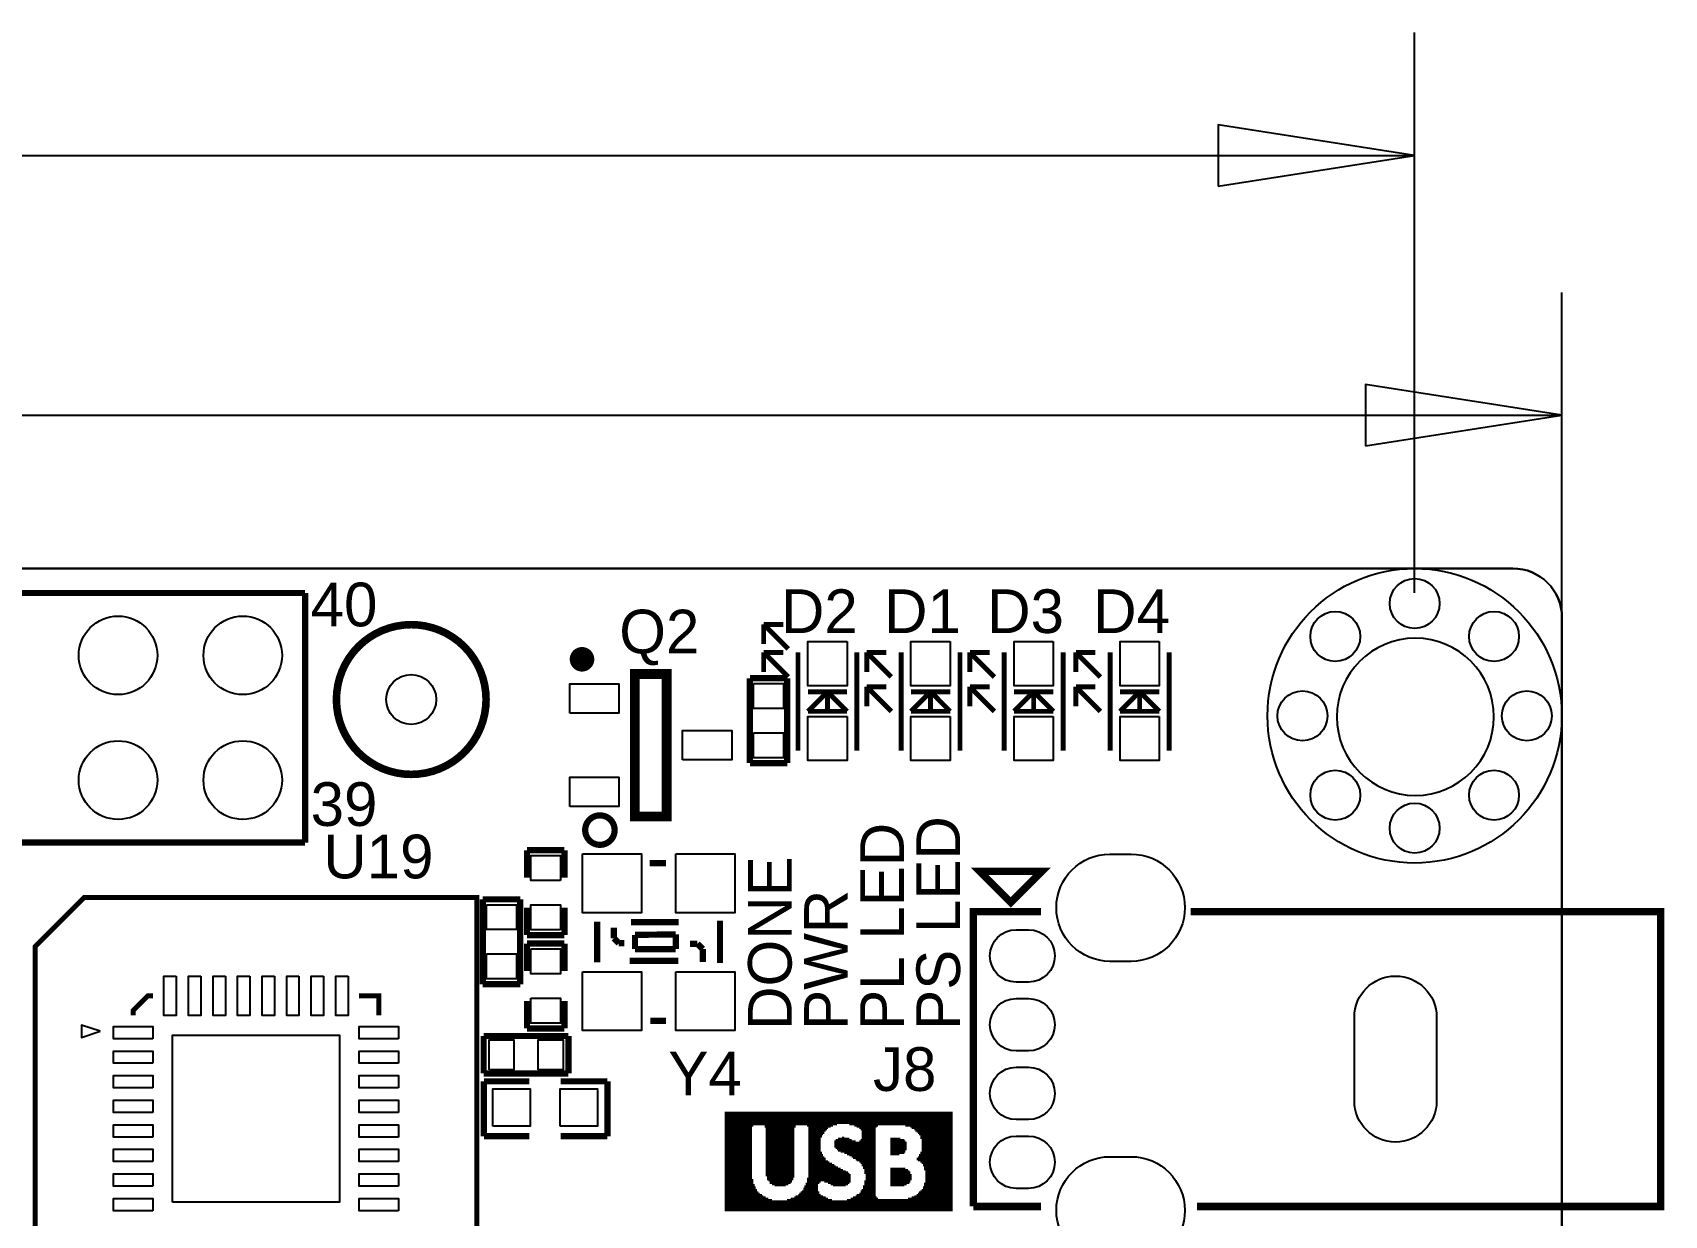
# Model space of a CAD drawing. Extents: x -38 to 87, y 0 to 70.
# Drawn here: x 53.85 to 87.09, y 42.83 to 66.91 of the extents above; entities that cross this region are included whole.
import ezdxf
from ezdxf.enums import TextEntityAlignment as Align

# ---------------------------------------------------------------- set-up
doc = ezdxf.new("R2010")
doc.units = 0
for name, color, linetype in [('BG_DIMENSION', 40, 'CONTINUOUS'), ('BG_OUTLINE', 7, 'CONTINUOUS'), ('BG_SILKSCREEN_TOP', 2, 'CONTINUOUS'), ('PG_SILKSCREEN_TOP', 2, 'CONTINUOUS'), ('PIN_TOP', 1, 'CONTINUOUS'), ('RD_SILKSCREEN_TOP', 177, 'CONTINUOUS')]:
    doc.layers.add(name, color=color, linetype=linetype)

msp = doc.modelspace()

# ---------------------------------------------------------------- linework, layer by layer
at = {"layer": 'BG_DIMENSION'}
for points in [[(81.999988, 55.499991), (81.999988, 66.906775)], [(77.999996, 63.781788), (81.999988, 64.40678), (77.999996, 65.031772), (77.999996, 63.781788)], [(41.54678, 64.40678), (81.999988, 64.40678)], [(85.000008, 39.061085), (85.000008, 61.618495)], [(81.000016, 58.493508), (85.000008, 59.1185), (81.000016, 59.743492), (81.000016, 58.493508)], [(42.05224, 59.1185), (85.000008, 59.1185)]]:
    msp.add_lwpolyline(points, dxfattribs=at)
at = {"layer": 'BG_OUTLINE'}
msp.add_lwpolyline([(84.00001, 0, 0.414211), (85.000008, 0.999998), (85.000008, 54.999992, 0.414213), (84.00001, 55.99999), (0.999998, 55.99999, 0.414214), (0, 54.999992), (0, 0.999998, 0.414212), (0.999998, 0)], format="xyb", close=True, dxfattribs=at)
for points in [[(0.999998, 55.99999), (84.00001, 55.99999)], [(85.000008, 54.999992), (85.000008, 0.999998)]]:
    msp.add_lwpolyline(points, dxfattribs=at)
for points in [[(84.00001, 55.99999, -0.414213), (85.000008, 54.999992)], [(83.61426, 52.97932, 1), (80.41386, 52.97932, 1), (83.61426, 52.97932)]]:
    msp.add_lwpolyline(points, format="xyb", dxfattribs=at)
at = {"layer": 'BG_SILKSCREEN_TOP', "const_width": 0.0254}
for points in [[(67.945, 44.93006), (72.5932, 44.93006)], [(67.945, 44.90466), (72.5932, 44.90466)], [(67.945, 44.87926), (72.5932, 44.87926)], [(67.945, 44.85386), (72.5932, 44.85386)], [(67.945, 44.82846), (72.5932, 44.82846)], [(67.945, 44.80306), (72.5932, 44.80306)], [(67.945, 44.77766), (72.5932, 44.77766)], [(67.945, 44.75226), (72.5932, 44.75226)], [(67.945, 44.72686), (72.5932, 44.72686)], [(67.945, 44.70146), (72.5932, 44.70146)], [(67.945, 44.67606), (70.231, 44.67606)], [(67.945, 44.65066), (68.5292, 44.65066)], [(67.945, 44.62526), (68.5038, 44.62526)], [(67.945, 44.59986), (68.5038, 44.59986)], [(67.945, 44.57446), (68.5038, 44.57446)], [(67.945, 44.54906), (68.5038, 44.54906)], [(68.7578, 44.65066), (69.3928, 44.65066)], [(68.7578, 44.62526), (69.3928, 44.62526)], [(68.7832, 44.59986), (69.3674, 44.59986)], [(68.7832, 44.57446), (69.3674, 44.57446)], [(68.7832, 44.54906), (69.3674, 44.54906)], [(69.6214, 44.65066), (70.1548, 44.65066)], [(69.6468, 44.62526), (70.104, 44.62526)], [(69.6468, 44.59986), (70.0532, 44.59986)], [(69.6468, 44.57446), (70.0278, 44.57446)], [(69.6468, 44.54906), (70.0024, 44.54906)], [(70.485, 44.67606), (72.5932, 44.67606)], [(70.5866, 44.65066), (71.0692, 44.65066)], [(70.6374, 44.62526), (71.0438, 44.62526)], [(70.6882, 44.59986), (71.0184, 44.59986)], [(70.7136, 44.57446), (71.0184, 44.57446)], [(70.739, 44.54906), (71.0184, 44.54906)], [(71.628, 44.65066), (72.5932, 44.65066)], [(71.7296, 44.62526), (72.5932, 44.62526)], [(71.755, 44.59986), (72.5932, 44.59986)], [(71.8058, 44.57446), (72.5932, 44.57446)], [(71.8312, 44.54906), (72.5932, 44.54906)], [(67.945, 44.52366), (68.5038, 44.52366)], [(67.945, 44.49826), (68.5038, 44.49826)], [(67.945, 44.47286), (68.5038, 44.47286)], [(67.945, 44.44746), (68.5038, 44.44746)], [(67.945, 44.42206), (68.5038, 44.42206)], [(67.945, 44.39666), (68.5038, 44.39666)], [(67.945, 44.37126), (68.5038, 44.37126)], [(67.945, 44.34586), (68.5038, 44.34586)], [(67.945, 44.32046), (68.5038, 44.32046)], [(67.945, 44.29506), (68.5038, 44.29506)], [(67.945, 44.26966), (68.5038, 44.26966)], [(67.945, 44.24426), (68.5038, 44.24426)], [(67.945, 44.21886), (68.5038, 44.21886)], [(67.945, 44.19346), (68.5038, 44.19346)], [(68.7832, 44.52366), (69.3674, 44.52366)], [(68.7832, 44.49826), (69.3674, 44.49826)], [(68.7832, 44.47286), (69.3674, 44.47286)], [(68.7832, 44.44746), (69.3674, 44.44746)], [(68.7832, 44.42206), (69.3674, 44.42206)], [(68.7832, 44.39666), (69.3674, 44.39666)], [(68.7832, 44.37126), (69.3674, 44.37126)], [(68.7832, 44.34586), (69.3674, 44.34586)], [(68.7832, 44.32046), (69.3674, 44.32046)], [(68.7832, 44.29506), (69.3674, 44.29506)], [(68.7832, 44.26966), (69.3674, 44.26966)], [(68.7832, 44.24426), (69.3674, 44.24426)], [(68.7832, 44.21886), (69.3674, 44.21886)], [(68.7832, 44.19346), (69.3674, 44.19346)], [(69.6468, 44.52366), (69.977, 44.52366)], [(69.6468, 44.49826), (69.977, 44.49826)], [(69.6468, 44.47286), (69.9516, 44.47286)], [(69.6468, 44.44746), (69.9262, 44.44746)], [(69.6468, 44.42206), (69.9262, 44.42206)], [(69.6468, 44.39666), (69.9008, 44.39666)], [(69.6468, 44.37126), (69.9008, 44.37126)], [(69.6468, 44.34586), (69.9008, 44.34586)], [(69.6468, 44.32046), (69.9008, 44.32046)], [(69.6468, 44.29506), (69.9008, 44.29506)], [(69.6468, 44.26966), (69.9008, 44.26966)], [(69.6468, 44.24426), (69.9008, 44.24426)], [(69.6468, 44.21886), (69.9008, 44.21886)], [(69.6468, 44.19346), (69.9008, 44.19346)], [(70.1802, 44.34586), (70.612, 44.34586)], [(70.1802, 44.32046), (71.0184, 44.32046)], [(70.1802, 44.29506), (71.0184, 44.29506)], [(70.1802, 44.26966), (71.0184, 44.26966)], [(70.1802, 44.24426), (71.0184, 44.24426)], [(70.1802, 44.21886), (71.0184, 44.21886)], [(70.2056, 44.37126), (70.5358, 44.37126)], [(70.2056, 44.19346), (71.0184, 44.19346)], [(70.2564, 44.39666), (70.485, 44.39666)], [(70.3326, 44.42206), (70.3834, 44.42206)], [(70.6882, 44.34586), (71.0184, 44.34586)], [(70.7136, 44.37126), (71.0184, 44.37126)], [(70.739, 44.52366), (71.0184, 44.52366)], [(70.739, 44.49826), (71.0184, 44.49826)], [(70.739, 44.47286), (71.0184, 44.47286)], [(70.739, 44.44746), (71.0184, 44.44746)], [(70.739, 44.42206), (71.0184, 44.42206)], [(70.739, 44.39666), (71.0184, 44.39666)], [(71.3232, 44.39666), (71.5264, 44.39666)], [(71.3232, 44.37126), (71.6026, 44.37126)], [(71.3232, 44.34586), (71.628, 44.34586)], [(71.3232, 44.32046), (71.6534, 44.32046)], [(71.3232, 44.29506), (71.6534, 44.29506)], [(71.3232, 44.26966), (71.6534, 44.26966)], [(71.3232, 44.24426), (71.6534, 44.24426)], [(71.3232, 44.21886), (71.6534, 44.21886)], [(71.3232, 44.19346), (71.6534, 44.19346)], [(71.8566, 44.52366), (72.5932, 44.52366)], [(71.882, 44.49826), (72.5932, 44.49826)], [(71.9074, 44.47286), (72.5932, 44.47286)], [(71.9328, 44.44746), (72.5932, 44.44746)], [(71.9328, 44.42206), (72.5932, 44.42206)], [(71.9328, 44.39666), (72.5932, 44.39666)], [(71.9582, 44.37126), (72.5932, 44.37126)], [(71.9582, 44.34586), (72.5932, 44.34586)], [(71.9582, 44.32046), (72.5932, 44.32046)], [(71.9582, 44.29506), (72.5932, 44.29506)], [(71.9582, 44.26966), (72.5932, 44.26966)], [(71.9582, 44.24426), (72.5932, 44.24426)], [(71.9582, 44.21886), (72.5932, 44.21886)], [(71.9582, 44.19346), (72.5932, 44.19346)], [(67.945, 44.16806), (68.5038, 44.16806)], [(67.945, 44.14266), (68.5038, 44.14266)], [(67.945, 44.11726), (68.5038, 44.11726)], [(67.945, 44.09186), (68.5038, 44.09186)], [(67.945, 44.06646), (68.5038, 44.06646)], [(67.945, 44.04106), (68.5038, 44.04106)], [(67.945, 44.01566), (68.5038, 44.01566)], [(67.945, 43.99026), (68.5038, 43.99026)], [(67.945, 43.96486), (68.5038, 43.96486)], [(67.945, 43.93946), (68.5038, 43.93946)], [(67.945, 43.91406), (68.5038, 43.91406)], [(67.945, 43.88866), (68.5038, 43.88866)], [(67.945, 43.86326), (68.5038, 43.86326)], [(68.7832, 44.16806), (69.3674, 44.16806)], [(68.7832, 44.14266), (69.3674, 44.14266)], [(68.7832, 44.11726), (69.3674, 44.11726)], [(68.7832, 44.09186), (69.3674, 44.09186)], [(68.7832, 44.06646), (69.3674, 44.06646)], [(68.7832, 44.04106), (69.3674, 44.04106)], [(68.7832, 44.01566), (69.3674, 44.01566)], [(68.7832, 43.99026), (69.3674, 43.99026)], [(68.7832, 43.96486), (69.3674, 43.96486)], [(68.7832, 43.93946), (69.3674, 43.93946)], [(68.7832, 43.91406), (69.3674, 43.91406)], [(68.7832, 43.88866), (69.3674, 43.88866)], [(68.7832, 43.86326), (69.3674, 43.86326)], [(69.6468, 44.16806), (69.9008, 44.16806)], [(69.6468, 44.14266), (69.9008, 44.14266)], [(69.6468, 44.11726), (69.9262, 44.11726)], [(69.6468, 44.09186), (69.9262, 44.09186)], [(69.6468, 44.06646), (69.9516, 44.06646)], [(69.6468, 44.04106), (69.9516, 44.04106)], [(69.6468, 44.01566), (69.977, 44.01566)], [(69.6468, 43.99026), (70.0024, 43.99026)], [(69.6468, 43.96486), (70.0024, 43.96486)], [(69.6468, 43.93946), (70.0532, 43.93946)], [(69.6468, 43.91406), (70.0786, 43.91406)], [(69.6468, 43.88866), (70.1294, 43.88866)], [(69.6468, 43.86326), (70.1802, 43.86326)], [(70.231, 44.16806), (71.0184, 44.16806)], [(70.2564, 44.14266), (71.0184, 44.14266)], [(70.3072, 44.11726), (71.0184, 44.11726)], [(70.3834, 44.09186), (71.0184, 44.09186)], [(70.4342, 44.06646), (71.0184, 44.06646)], [(70.485, 44.04106), (71.0184, 44.04106)], [(70.5358, 44.01566), (71.0184, 44.01566)], [(70.5612, 43.99026), (71.0184, 43.99026)], [(70.612, 43.96486), (71.0184, 43.96486)], [(70.6374, 43.93946), (71.0184, 43.93946)], [(70.6882, 43.91406), (71.0184, 43.91406)], [(70.7136, 43.88866), (71.0184, 43.88866)], [(70.739, 43.86326), (71.0184, 43.86326)], [(71.3232, 44.16806), (71.6534, 44.16806)], [(71.3232, 44.14266), (71.628, 44.14266)], [(71.3232, 44.11726), (71.628, 44.11726)], [(71.3232, 44.09186), (71.6026, 44.09186)], [(71.3232, 44.06646), (71.501, 44.06646)], [(71.8566, 43.99026), (72.5932, 43.99026)], [(71.8566, 43.96486), (72.5932, 43.96486)], [(71.882, 44.01566), (72.5932, 44.01566)], [(71.882, 43.93946), (72.5932, 43.93946)], [(71.9074, 44.06646), (72.5932, 44.06646)], [(71.9074, 44.04106), (72.5932, 44.04106)], [(71.9328, 44.11726), (72.5932, 44.11726)], [(71.9328, 44.09186), (72.5932, 44.09186)], [(71.9328, 43.91406), (72.5932, 43.91406)], [(71.9582, 44.16806), (72.5932, 44.16806)], [(71.9582, 44.14266), (72.5932, 44.14266)], [(71.9582, 43.88866), (72.5932, 43.88866)], [(71.9836, 43.86326), (72.5932, 43.86326)], [(67.945, 43.83786), (68.5038, 43.83786)], [(67.945, 43.81246), (68.5038, 43.81246)], [(67.945, 43.78706), (68.5038, 43.78706)], [(67.945, 43.76166), (68.5038, 43.76166)], [(67.945, 43.73626), (68.5038, 43.73626)], [(67.945, 43.71086), (68.5038, 43.71086)], [(67.945, 43.68546), (68.5038, 43.68546)], [(67.945, 43.66006), (68.5038, 43.66006)], [(67.945, 43.63466), (68.5038, 43.63466)], [(67.945, 43.60926), (68.5038, 43.60926)], [(67.945, 43.58386), (68.5038, 43.58386)], [(67.945, 43.55846), (68.5292, 43.55846)], [(67.945, 43.53306), (68.5292, 43.53306)], [(68.7832, 43.83786), (69.3674, 43.83786)], [(68.7832, 43.81246), (69.3674, 43.81246)], [(68.7832, 43.78706), (69.3674, 43.78706)], [(68.7832, 43.76166), (69.3674, 43.76166)], [(68.7832, 43.73626), (69.3674, 43.73626)], [(68.7832, 43.71086), (69.3674, 43.71086)], [(68.7832, 43.68546), (69.3674, 43.68546)], [(68.7832, 43.66006), (69.3674, 43.66006)], [(68.7832, 43.63466), (69.3674, 43.63466)], [(68.8086, 43.60926), (69.3674, 43.60926)], [(68.8086, 43.58386), (69.342, 43.58386)], [(68.8086, 43.55846), (69.342, 43.55846)], [(68.834, 43.53306), (69.3166, 43.53306)], [(69.6214, 43.58386), (70.5104, 43.58386)], [(69.6214, 43.55846), (70.5104, 43.55846)], [(69.6214, 43.53306), (70.5104, 43.53306)], [(69.6468, 43.83786), (70.2056, 43.83786)], [(69.6468, 43.81246), (70.2564, 43.81246)], [(69.6468, 43.78706), (70.3072, 43.78706)], [(69.6468, 43.76166), (70.358, 43.76166)], [(69.6468, 43.73626), (70.4088, 43.73626)], [(69.6468, 43.71086), (70.4596, 43.71086)], [(69.6468, 43.68546), (70.485, 43.68546)], [(69.6468, 43.66006), (70.5104, 43.66006)], [(69.6468, 43.63466), (70.5104, 43.63466)], [(69.6468, 43.60926), (70.5104, 43.60926)], [(70.739, 43.83786), (71.0184, 43.83786)], [(70.7644, 43.81246), (71.0184, 43.81246)], [(70.7644, 43.78706), (71.0184, 43.78706)], [(70.7898, 43.76166), (71.0184, 43.76166)], [(70.7898, 43.73626), (71.0184, 43.73626)], [(70.7898, 43.71086), (71.0184, 43.71086)], [(70.7898, 43.68546), (71.0184, 43.68546)], [(70.7898, 43.53306), (71.0184, 43.53306)], [(70.8152, 43.66006), (71.0184, 43.66006)], [(70.8152, 43.63466), (71.0184, 43.63466)], [(70.8152, 43.60926), (71.0184, 43.60926)], [(70.8152, 43.58386), (71.0184, 43.58386)], [(70.8152, 43.55846), (71.0184, 43.55846)], [(71.3232, 43.78706), (71.628, 43.78706)], [(71.3232, 43.76166), (71.6788, 43.76166)], [(71.3232, 43.73626), (71.7042, 43.73626)], [(71.3232, 43.71086), (71.7296, 43.71086)], [(71.3232, 43.68546), (71.7296, 43.68546)], [(71.3232, 43.66006), (71.755, 43.66006)], [(71.3232, 43.63466), (71.755, 43.63466)], [(71.3232, 43.60926), (71.755, 43.60926)], [(71.3232, 43.58386), (71.755, 43.58386)], [(71.3232, 43.55846), (71.755, 43.55846)], [(71.3232, 43.53306), (71.7296, 43.53306)], [(71.9836, 43.83786), (72.5932, 43.83786)], [(72.009, 43.81246), (72.5932, 43.81246)], [(72.009, 43.78706), (72.5932, 43.78706)], [(72.009, 43.76166), (72.5932, 43.76166)], [(72.0344, 43.73626), (72.5932, 43.73626)], [(72.0344, 43.71086), (72.5932, 43.71086)], [(72.0344, 43.68546), (72.5932, 43.68546)], [(72.0344, 43.66006), (72.5932, 43.66006)], [(72.0344, 43.63466), (72.5932, 43.63466)], [(72.0344, 43.60926), (72.5932, 43.60926)], [(72.0344, 43.58386), (72.5932, 43.58386)], [(72.0344, 43.55846), (72.5932, 43.55846)], [(72.0344, 43.53306), (72.5932, 43.53306)], [(67.945, 43.50766), (68.5292, 43.50766)], [(67.945, 43.48226), (68.5292, 43.48226)], [(67.945, 43.45686), (68.5546, 43.45686)], [(67.945, 43.43146), (68.5546, 43.43146)], [(67.945, 43.40606), (68.58, 43.40606)], [(67.945, 43.38066), (68.58, 43.38066)], [(67.945, 43.35526), (68.6054, 43.35526)], [(67.945, 43.32986), (68.6054, 43.32986)], [(67.945, 43.30446), (68.6308, 43.30446)], [(67.945, 43.27906), (68.6562, 43.27906)], [(67.945, 43.25366), (68.707, 43.25366)], [(67.945, 43.22826), (68.7324, 43.22826)], [(67.945, 43.20286), (68.7832, 43.20286)], [(68.8594, 43.50766), (69.3166, 43.50766)], [(68.8594, 43.48226), (69.2912, 43.48226)], [(68.9102, 43.45686), (69.2404, 43.45686)], [(68.961, 43.43146), (69.1896, 43.43146)], [(69.3674, 43.20286), (70.0024, 43.20286)], [(69.3928, 43.22826), (69.9516, 43.22826)], [(69.4436, 43.25366), (69.9008, 43.25366)], [(69.469, 43.27906), (69.8754, 43.27906)], [(69.4944, 43.30446), (69.8754, 43.30446)], [(69.5198, 43.32986), (69.85, 43.32986)], [(69.5452, 43.38066), (69.85, 43.38066)], [(69.5452, 43.35526), (69.85, 43.35526)], [(69.5706, 43.43146), (69.85, 43.43146)], [(69.5706, 43.40606), (69.85, 43.40606)], [(69.596, 43.48226), (69.8754, 43.48226)], [(69.596, 43.45686), (69.85, 43.45686)], [(69.6214, 43.50766), (69.9008, 43.50766)], [(69.977, 43.50766), (70.5104, 43.50766)], [(70.0532, 43.48226), (70.485, 43.48226)], [(70.104, 43.45686), (70.4596, 43.45686)], [(70.1548, 43.43146), (70.4088, 43.43146)], [(70.5612, 43.20286), (71.0438, 43.20286)], [(70.612, 43.22826), (71.0184, 43.22826)], [(70.6374, 43.25366), (71.0184, 43.25366)], [(70.6882, 43.27906), (71.0184, 43.27906)], [(70.7136, 43.32986), (71.0184, 43.32986)], [(70.7136, 43.30446), (71.0184, 43.30446)], [(70.739, 43.35526), (71.0184, 43.35526)], [(70.7644, 43.43146), (71.0184, 43.43146)], [(70.7644, 43.40606), (71.0184, 43.40606)], [(70.7644, 43.38066), (71.0184, 43.38066)], [(70.7898, 43.50766), (71.0184, 43.50766)], [(70.7898, 43.48226), (71.0184, 43.48226)], [(70.7898, 43.45686), (71.0184, 43.45686)], [(71.3232, 43.50766), (71.7296, 43.50766)], [(71.3232, 43.48226), (71.7042, 43.48226)], [(71.3232, 43.45686), (71.6534, 43.45686)], [(71.3232, 43.43146), (71.6026, 43.43146)], [(71.755, 43.20286), (72.5932, 43.20286)], [(71.8058, 43.22826), (72.5932, 43.22826)], [(71.8566, 43.25366), (72.5932, 43.25366)], [(71.882, 43.27906), (72.5932, 43.27906)], [(71.9074, 43.30446), (72.5932, 43.30446)], [(71.9328, 43.32986), (72.5932, 43.32986)], [(71.9582, 43.35526), (72.5932, 43.35526)], [(71.9836, 43.40606), (72.5932, 43.40606)], [(71.9836, 43.38066), (72.5932, 43.38066)], [(72.009, 43.48226), (72.5932, 43.48226)], [(72.009, 43.45686), (72.5932, 43.45686)], [(72.009, 43.43146), (72.5932, 43.43146)], [(72.0344, 43.50766), (72.5932, 43.50766)], [(67.945, 43.17746), (68.834, 43.17746)], [(67.945, 43.15206), (68.9102, 43.15206)], [(67.945, 43.12666), (72.5932, 43.12666)], [(67.945, 43.10126), (72.5932, 43.10126)], [(67.945, 43.07586), (72.5932, 43.07586)], [(67.945, 43.05046), (72.5932, 43.05046)], [(67.945, 43.02506), (72.5932, 43.02506)], [(67.945, 42.99966), (72.5932, 42.99966)], [(67.945, 42.97426), (72.5932, 42.97426)], [(67.945, 42.94886), (72.5932, 42.94886)], [(67.945, 42.92346), (72.5932, 42.92346)], [(69.215, 43.15206), (70.1294, 43.15206)], [(69.2912, 43.17746), (70.0532, 43.17746)], [(70.4342, 43.15206), (72.5932, 43.15206)], [(70.5104, 43.17746), (71.0692, 43.17746)], [(71.6788, 43.17746), (72.5932, 43.17746)]]:
    msp.add_lwpolyline(points, dxfattribs=at)
at = {"layer": 'PG_SILKSCREEN_TOP'}
for points, const_width in [([(8.600008, 55.499991), (59.400008, 55.499991)], 0.127), ([(59.400008, 55.499991), (59.400008, 50.419991)], 0.127), ([(69.140095, 54.860088), (68.739995, 54.860088)], 0.100101), ([(68.739995, 54.860088), (68.739995, 54.459988)], 0.100101), ([(69.239892, 54.359912), (68.739995, 54.860088)], 0.100101), ([(69.140095, 54.290112), (68.739995, 54.290112)], 0.100101), ([(68.739995, 54.290112), (68.739995, 53.890012)], 0.100101), ([(69.239892, 53.790012), (68.739995, 54.290112)], 0.100101), ([(69.440095, 54.290112), (69.440095, 52.290091)], 0.100101), ([(70.639889, 54.290112), (70.639889, 52.290091)], 0.100101), ([(71.240091, 54.290112), (70.83999, 54.290112)], 0.100101), ([(70.83999, 54.290112), (70.83999, 53.890012)], 0.100101), ([(71.339888, 53.790012), (70.83999, 54.290112)], 0.100101), ([(71.540091, 54.290112), (71.540091, 52.290091)], 0.100101), ([(72.73991, 54.290112), (72.73991, 52.290091)], 0.100101), ([(73.340112, 54.290087), (72.940012, 54.290087)], 0.100101), ([(72.940012, 54.290087), (72.940012, 53.889986)], 0.100101), ([(73.439909, 53.789986), (72.940012, 54.290087)], 0.100101), ([(73.640112, 54.290087), (73.640112, 52.290091)], 0.100101), ([(74.839906, 54.290087), (74.839906, 52.290091)], 0.100101), ([(75.499112, 54.290087), (75.099012, 54.290087)], 0.100101), ([(75.099012, 54.290087), (75.099012, 53.889986)], 0.100101), ([(75.598909, 53.789986), (75.099012, 54.290087)], 0.100101), ([(75.799112, 54.290087), (75.799112, 52.290091)], 0.100101), ([(76.998906, 54.290087), (76.998906, 52.290091)], 0.100101), ([(66.115006, 50.950012), (66.115006, 53.850007), (66.764992, 53.850007), (66.764992, 50.950012), (66.115006, 50.950012)], 0.2), ([(68.458994, 53.763596), (68.458994, 52.036396)], 0.127), ([(69.220994, 53.763596), (68.458994, 53.763596)], 0.127), ([(69.220994, 52.036396), (69.220994, 53.763596)], 0.127), ([(70.439991, 53.490012), (69.639993, 53.490012)], 0.100101), ([(69.639993, 53.089912), (70.039992, 53.490012)], 0.100101), ([(70.039992, 53.54), (70.039992, 53.039899)], 0.100101), ([(70.039992, 53.490012), (70.439991, 53.089912)], 0.100101), ([(71.240091, 53.590088), (70.83999, 53.590088)], 0.100101), ([(70.83999, 53.590088), (70.83999, 53.189988)], 0.100101), ([(71.339888, 53.089912), (70.83999, 53.590088)], 0.100101), ([(72.540012, 53.490012), (71.739989, 53.490012)], 0.100101), ([(71.739989, 53.089912), (72.139988, 53.490012)], 0.100101), ([(72.139988, 53.54), (72.139988, 53.039899)], 0.100101), ([(72.139988, 53.490012), (72.540012, 53.089912)], 0.100101), ([(73.340112, 53.590088), (72.940012, 53.590088)], 0.100101), ([(72.940012, 53.590088), (72.940012, 53.189988)], 0.100101), ([(73.439909, 53.089886), (72.940012, 53.590088)], 0.100101), ([(74.640008, 53.489987), (73.84001, 53.489987)], 0.100101), ([(73.84001, 53.089886), (74.240009, 53.489987)], 0.100101), ([(74.240009, 53.54), (74.240009, 53.039899)], 0.100101), ([(74.240009, 53.489987), (74.640008, 53.089886)], 0.100101), ([(75.499112, 53.590088), (75.099012, 53.590088)], 0.100101), ([(75.099012, 53.590088), (75.099012, 53.189988)], 0.100101), ([(75.598909, 53.089886), (75.099012, 53.590088)], 0.100101), ([(76.799008, 53.489987), (75.99901, 53.489987)], 0.100101), ([(75.99901, 53.089886), (76.399009, 53.489987)], 0.100101), ([(76.399009, 53.54), (76.399009, 53.039899)], 0.100101), ([(76.399009, 53.489987), (76.799008, 53.089886)], 0.100101), ([(70.439991, 53.089912), (69.639993, 53.089912)], 0.100101), ([(72.540012, 53.089912), (71.739989, 53.089912)], 0.100101), ([(74.640008, 53.089886), (73.84001, 53.089886)], 0.100101), ([(76.799008, 53.089886), (75.99901, 53.089886)], 0.100101), ([(68.458994, 52.036396), (69.220994, 52.036396)], 0.127), ([(59.400008, 50.419991), (8.600008, 50.419991)], 0.127), ([(63.918998, 50.263603), (63.918998, 49.704803)], 0.127), ([(64.680998, 50.263603), (63.918998, 50.263603)], 0.127), ([(64.680998, 49.704803), (64.680998, 50.263603)], 0.127), ([(66.419908, 50.000002), (66.750108, 50.000002)], 0.127), ([(73.5203, 49.8348), (74.4093, 49.8348), (73.7743, 49.1998), (73.1393, 49.8348), (73.5203, 49.8348)], 0.1524), ([(53.899994, 48.300005), (54.899992, 49.300003), (62.900001, 49.300003), (62.900001, 40.299996), (53.899994, 40.299996), (53.899994, 48.300005)], 0.1), ([(63.019, 49.263605), (63.019, 47.536405)], 0.127), ([(63.781, 49.263605), (63.019, 49.263605)], 0.127), ([(63.781, 47.536405), (63.781, 49.263605)], 0.127), ([(63.918998, 49.095203), (63.918998, 48.536403)], 0.127), ([(64.680998, 48.536403), (64.680998, 49.095203)], 0.127), ([(65.350111, 48.810012), (65.350111, 47.979889)], 0.127), ([(66.039898, 48.799902), (67.010001, 48.799902)], 0.127), ([(67.849902, 48.829798), (67.849902, 47.969805)], 0.127), ([(73.009989, 43.012004), (73.009989, 49.011992), (74.391012, 49.011992)], 0.1524), ([(77.439012, 49.011992), (87.010011, 49.011992), (87.010011, 43.012004), (77.566012, 43.012004)], 0.1524), ([(63.918998, 48.536403), (64.680998, 48.536403)], 0.127), ([(65.689912, 48.689895), (65.689912, 48.469906)], 0.127), ([(65.689912, 48.469906), (65.789988, 48.369804)], 0.127), ([(66.950006, 48.54989), (66.119908, 48.54001)], 0.127), ([(66.119908, 48.54001), (66.119908, 48.249891)], 0.127), ([(66.950006, 48.249891), (66.950006, 48.54989)], 0.127), ([(63.918998, 48.363607), (63.918998, 47.804807)], 0.127), ([(64.680998, 48.363607), (63.918998, 48.363607)], 0.127), ([(64.680998, 47.804807), (64.680998, 48.363607)], 0.127), ([(65.789988, 48.369804), (65.899995, 48.369804)], 0.127), ([(66.119908, 48.249891), (66.950006, 48.249891)], 0.127), ([(67.240099, 48.359898), (67.389908, 48.359898)], 0.127), ([(67.389908, 48.359898), (67.49989, 48.249891)], 0.127), ([(67.49989, 48.249891), (67.49989, 47.989896)], 0.127), ([(66.010003, 48.009912), (66.999993, 48.009912)], 0.127), ([(63.019, 47.536405), (63.781, 47.536405)], 0.127), ([(56.299989, 47.300007), (56.199989, 47.300007), (55.89999, 47.000008), (55.89999, 46.900008)], 0.1), ([(60.900005, 46.900008), (60.900005, 47.300007), (60.500006, 47.300007)], 0.1), ([(63.918998, 47.195207), (63.918998, 46.636407)], 0.127), ([(64.680998, 46.636407), (64.680998, 47.195207)], 0.127), ([(64.763599, 46.481009), (63.036399, 46.481009)], 0.127), ([(63.036399, 46.481009), (63.036399, 45.719009)], 0.127), ([(63.918998, 46.636407), (64.680998, 46.636407)], 0.127), ([(64.763599, 45.719009), (64.763599, 46.481009)], 0.127), ([(66.430093, 46.79), (66.750108, 46.79)], 0.127), ([(63.036399, 45.719009), (64.763599, 45.719009)], 0.127), ([(63.042698, 45.558812), (63.042698, 44.441212)], 0.127), ([(63.969798, 45.558812), (63.042698, 45.558812)], 0.127), ([(64.604798, 45.558812), (65.557298, 45.558812)], 0.127), ([(65.557298, 45.558812), (65.557298, 44.441212)], 0.127), ([(63.042698, 44.441212), (63.969798, 44.441212)], 0.127), ([(65.557298, 44.441212), (64.604798, 44.441212)], 0.127), ([(74.391012, 43.012004), (73.009989, 43.012004)], 0.1524)]:
    msp.add_lwpolyline(points, dxfattribs=dict(at, const_width=const_width))
for points, const_width in [([(63.08598, 53.331135, 1), (60.03798, 53.331135, 1), (63.08598, 53.331135)], 0.154889), ([(65.164995, 54.150006, 0.999958), (64.915009, 54.150006, 1.000042), (65.164995, 54.150006)], 0.250012), ([(65.704974, 50.673, 0.999995), (65.105026, 50.673, 1.000005), (65.704974, 50.673)], 0.127)]:
    msp.add_lwpolyline(points, format="xyb", dxfattribs=dict(at, const_width=const_width))
msp.add_lwpolyline([(55.22501, 46.578012), (54.84401, 46.705012), (54.84401, 46.451012)], close=True, dxfattribs=at)
at = {"layer": 'PIN_TOP'}
for points in [[(70.440042, 54.511943), (70.440042, 53.612047), (69.639942, 53.612047), (69.639942, 54.511943)], [(72.540038, 54.511943), (72.540038, 53.612047), (71.739938, 53.612047), (71.739938, 54.511943)], [(74.640059, 54.511943), (74.640059, 53.612047), (73.839959, 53.612047), (73.839959, 54.511943)], [(76.799059, 54.511943), (76.799059, 53.612047), (75.998959, 53.612047), (75.998959, 54.511943)], [(64.78999, 53.050059), (64.78999, 53.649956), (65.789988, 53.649956), (65.789988, 53.050059)], [(68.535194, 53.654096), (69.144794, 53.654096), (69.144794, 53.146096), (68.535194, 53.146096)], [(70.440042, 52.987943), (70.440042, 52.088047), (69.639942, 52.088047), (69.639942, 52.987943)], [(72.540038, 52.987943), (72.540038, 52.088047), (71.739938, 52.088047), (71.739938, 52.987943)], [(74.640059, 52.987943), (74.640059, 52.088047), (73.839959, 52.088047), (73.839959, 52.987943)], [(76.799059, 52.987943), (76.799059, 52.088047), (75.998959, 52.088047), (75.998959, 52.987943)], [(67.090011, 52.100048), (67.090011, 52.699945), (68.090009, 52.699945), (68.090009, 52.100048)], [(68.535194, 52.653895), (69.144794, 52.653895), (69.144794, 52.145895), (68.535194, 52.145895)], [(64.78999, 51.150037), (64.78999, 51.749935), (65.789988, 51.749935), (65.789988, 51.150037)], [(65.050035, 50.18974), (66.249931, 50.18974), (66.249931, 48.989844), (65.050035, 48.989844)], [(66.950057, 50.18974), (68.149953, 50.18974), (68.149953, 48.989844), (66.950057, 48.989844)], [(64.604798, 49.646103), (63.995198, 49.646103), (63.995198, 50.154103), (64.604798, 50.154103)], [(63.0952, 49.154105), (63.7048, 49.154105), (63.7048, 48.646105), (63.0952, 48.646105)], [(64.604798, 48.645902), (63.995198, 48.645902), (63.995198, 49.153902), (64.604798, 49.153902)], [(63.995198, 48.254107), (64.604798, 48.254107), (64.604798, 47.746107), (63.995198, 47.746107)], [(63.0952, 48.153904), (63.7048, 48.153904), (63.7048, 47.645904), (63.0952, 47.645904)], [(56.775007, 47.700006), (56.775007, 46.900008), (56.524995, 46.900008), (56.524995, 47.700006)], [(57.275006, 47.700006), (57.275006, 46.900008), (57.024994, 46.900008), (57.024994, 47.700006)], [(57.775005, 47.700006), (57.775005, 46.900008), (57.524993, 46.900008), (57.524993, 47.700006)], [(58.275004, 47.700006), (58.275004, 46.900008), (58.024992, 46.900008), (58.024992, 47.700006)], [(58.775028, 47.700006), (58.775028, 46.900008), (58.525016, 46.900008), (58.525016, 47.700006)], [(59.275027, 47.700006), (59.275027, 46.900008), (59.025015, 46.900008), (59.025015, 47.700006)], [(59.775026, 47.700006), (59.775026, 46.900008), (59.525014, 46.900008), (59.525014, 47.700006)], [(60.275025, 47.700006), (60.275025, 46.900008), (60.025013, 46.900008), (60.025013, 47.700006)], [(65.050035, 47.789948), (66.249931, 47.789948), (66.249931, 46.590052), (65.050035, 46.590052)], [(66.950057, 47.789948), (68.149953, 47.789948), (68.149953, 46.590052), (66.950057, 46.590052)], [(63.995198, 47.253906), (64.604798, 47.253906), (64.604798, 46.745906), (63.995198, 46.745906)], [(56.300014, 46.425015), (55.500016, 46.425015), (55.500016, 46.675027), (56.300014, 46.675027)], [(61.300004, 46.425015), (60.500006, 46.425015), (60.500006, 46.675027), (61.300004, 46.675027)], [(56.700014, 43.100015), (56.700014, 46.500009), (60.100007, 46.500009), (60.100007, 43.100015)], [(63.145899, 45.795209), (63.145899, 46.404809), (63.653899, 46.404809), (63.653899, 45.795209)], [(64.1461, 45.795209), (64.1461, 46.404809), (64.6541, 46.404809), (64.6541, 45.795209)], [(56.300014, 45.925016), (55.500016, 45.925016), (55.500016, 46.175028), (56.300014, 46.175028)], [(61.300004, 45.925016), (60.500006, 45.925016), (60.500006, 46.175028), (61.300004, 46.175028)], [(56.300014, 45.425017), (55.500016, 45.425017), (55.500016, 45.675029), (56.300014, 45.675029)], [(61.300004, 45.425017), (60.500006, 45.425017), (60.500006, 45.675029), (61.300004, 45.675029)], [(63.220498, 44.644412), (63.220498, 45.406412), (63.982498, 45.406412), (63.982498, 44.644412)], [(64.592098, 44.644412), (64.592098, 45.406412), (65.354098, 45.406412), (65.354098, 44.644412)], [(56.300014, 44.925018), (55.500016, 44.925018), (55.500016, 45.17503), (56.300014, 45.17503)], [(61.300004, 44.925018), (60.500006, 44.925018), (60.500006, 45.17503), (61.300004, 45.17503)], [(56.300014, 44.424994), (55.500016, 44.424994), (55.500016, 44.675006), (56.300014, 44.675006)], [(61.300004, 44.424994), (60.500006, 44.424994), (60.500006, 44.675006), (61.300004, 44.675006)], [(56.300014, 43.924995), (55.500016, 43.924995), (55.500016, 44.175007), (56.300014, 44.175007)], [(61.300004, 43.924995), (60.500006, 43.924995), (60.500006, 44.175007), (61.300004, 44.175007)], [(56.300014, 43.424996), (55.500016, 43.424996), (55.500016, 43.675008), (56.300014, 43.675008)], [(61.300004, 43.424996), (60.500006, 43.424996), (60.500006, 43.675008), (61.300004, 43.675008)], [(56.300014, 42.924997), (55.500016, 42.924997), (55.500016, 43.175009), (56.300014, 43.175009)], [(61.300004, 42.924997), (60.500006, 42.924997), (60.500006, 43.175009), (61.300004, 43.175009)]]:
    msp.add_lwpolyline(points, close=True, dxfattribs=at)
for points in [[(75.794108, 50.184202), (76.225908, 50.184202, -1), (76.225908, 47.999802), (75.794108, 47.999802, -1)], [(73.883012, 48.645496), (74.137012, 48.645496, -1), (74.137012, 47.578696), (73.883012, 47.578696, -1)], [(80.771721, 45.161098), (80.771721, 46.862898, -1), (82.448121, 46.862898), (82.448121, 45.161098, -1)], [(73.883012, 47.245397), (74.137012, 47.245397, -1), (74.137012, 46.178597), (73.883012, 46.178597, -1)], [(73.883012, 45.8454), (74.137012, 45.8454, -1), (74.137012, 44.7786), (73.883012, 44.7786, -1)], [(73.883012, 44.445301), (74.137012, 44.445301, -1), (74.137012, 43.378501), (73.883012, 43.378501, -1)], [(75.794108, 44.024194), (76.225908, 44.024194, -1), (76.225908, 41.839794), (75.794108, 41.839794, -1)]]:
    msp.add_lwpolyline(points, format="xyb", close=True, dxfattribs=at)
for centre, radius in [((81.999988, 52.999996), 2.9972), ((81.999988, 55.285996), 0.508), ((55.590008, 54.229991), 0.799948), ((58.130008, 54.229991), 0.799948), ((80.383482, 54.616502), 0.508), ((83.616495, 54.616502), 0.508), ((61.56198, 53.331135), 0.508), ((79.713988, 52.999996), 0.508), ((84.285988, 52.999996), 0.508), ((55.590008, 51.689991), 0.799948), ((58.130008, 51.689991), 0.799948), ((80.383482, 51.383489), 0.508), ((83.616495, 51.383489), 0.508), ((81.999988, 50.713996), 0.508)]:
    msp.add_circle(centre, radius, dxfattribs=at)

# ---------------------------------------------------------------- texts
at = {"layer": 'PG_SILKSCREEN_TOP', "width": 1.028571}
for s, p in [('40', (59.5122, 54.821658)), ('39', (59.5122, 50.757658))]:
    msp.add_text(s, height=0.889, dxfattribs=at).set_placement(p)
for s, p in [('PS LED', (72.739682, 46.60646)), ('PL LED', (71.596682, 46.60646)), ('DONE', (69.310682, 46.60646)), ('PWR', (70.453682, 46.60646))]:
    msp.add_text(s, height=0.889, rotation=90, dxfattribs=at).set_placement(p)
at = {"layer": 'RD_SILKSCREEN_TOP', "width": 1.028571}
for s, p in [('D2', (69.09369, 54.684676)), ('D1', (71.193711, 54.684676)), ('D3', (73.293707, 54.684676)), ('D4', (75.452707, 54.684676)), ('U19', (59.77128, 49.690858)), ('J8', (70.9676, 45.362698)), ('Y4', (66.79946, 45.271258))]:
    msp.add_text(s, height=0.889, dxfattribs=at).set_placement(p)
msp.add_text('Q2', height=0.889, dxfattribs=at).set_placement((66.61404, 54.270478), align=Align.CENTER)

doc.saveas('drawing.dxf')
